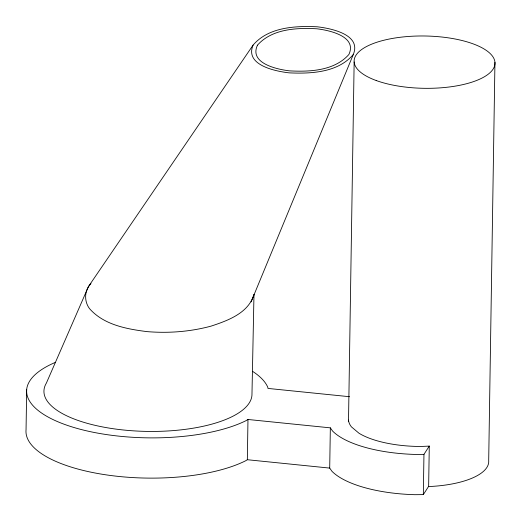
<?xml version="1.0" encoding="UTF-8"?>
<svg xmlns="http://www.w3.org/2000/svg" width="521" height="521" viewBox="0 0 521 521"><rect width="100%" height="100%" fill="white"/><g stroke="black" fill="none" stroke-linecap="round" stroke-linejoin="round"><path stroke-width="0.78" d="M26.682 389.493L26.05 429.74A121.367 45.073 0.9 0 0 107.899 475.119A121.367 45.073 0.9 0 0 245.71 460.74L247.345 459.724L329.708 468.092L331.975 471.31A92.113 34.21 0.9 0 0 414.944 494.69L423.326 494.611L428.646 486.334L429.278 446.093L420.968 446.484A70.439 26.161 0.9 0 1 358.976 433.225L351.454 426.894A70.439 26.161 0.9 0 1 348.523 420.108M247.345 459.724L247.976 419.483L330.34 427.852L332.606 431.069A92.113 34.21 0.9 0 0 415.576 454.449L423.957 454.364L429.278 446.093M329.708 468.092L330.34 427.852M348.503 421.326L354.15 61.96M423.326 494.611L423.957 454.364M494.95 62.344L488.691 460.74A70.439 26.161 0.9 0 1 428.314 486.575M253.089 45.099C244.505 65.197 275.557 71.292 289.142 72.855C311.154 73.884 337.921 72.549 353.271 54.549C361.854 34.451 330.802 28.355 317.217 26.792C295.205 25.763 268.439 27.099 253.089 45.099L88.459 286.557L46.402 383.046A104.031 38.632 0.9 0 0 135.532 430.971A104.031 38.632 0.9 0 0 251.956 395.022L253.981 294.463C248.524 313.108 227.866 320.584 211.168 326.094C190.308 331.753 168.504 333.394 146.994 331.616C126.551 329.018 103.79 324.857 89.508 308.621C83.901 301.184 84.363 290.217 90.967 283.58M251.102 301.9L353.271 54.549M247.976 419.483L246.342 420.499A121.367 45.073 0.9 0 1 73.285 427.298A121.367 45.073 0.9 0 1 55.154 362.473M349.526 396.709L267.97 388.425L267.768 387.22A121.367 45.073 0.9 0 0 252.685 371.421M257.459 45.177C248.908 63.393 277.27 69.449 289.63 70.869C309.949 71.983 334.475 70.765 348.901 54.471C357.452 36.255 329.083 30.198 316.722 28.779C296.41 27.665 271.884 28.883 257.459 45.177M376.214 80.527A70.439 26.161 0.9 0 0 493.081 69.117A70.439 26.161 0.9 0 0 404.348 36.815A70.439 26.161 0.9 0 0 376.214 80.527"/></g></svg>
